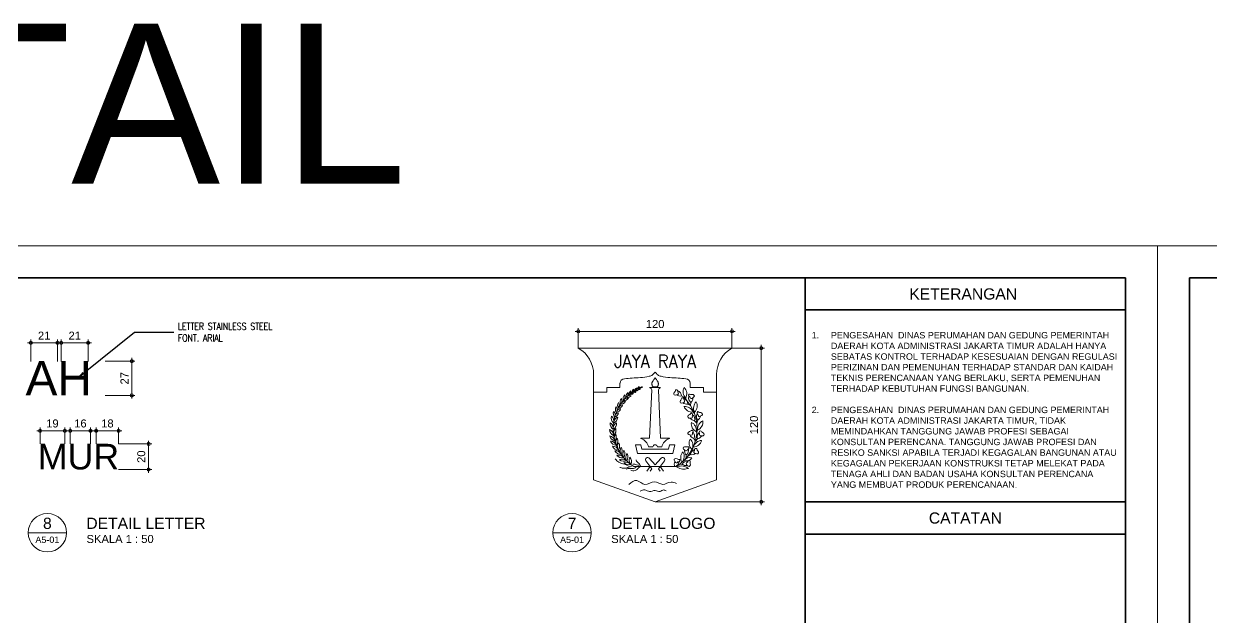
# Model space of a CAD drawing. Header units: millimetres. Extents: x -11 to 1625, y -267 to 180.
# Drawn here: x 1127.8 to 1164.89, y 161.4 to 179.94 of the extents above; entities that cross this region are included whole.
import ezdxf
from ezdxf import colors
from ezdxf.entities.mleader import LeaderData, LeaderLine
from ezdxf.enums import TextEntityAlignment as Align
from ezdxf.math import Vec2, Vec3

# ---------------------------------------------------------------- set-up
doc = ezdxf.new("R2010")
doc.units = ezdxf.units.MM
for name, color, linetype, lineweight in [('ars', 11, 'Continuous', 5), ('GRS KOP', 1, 'Continuous', 35), ('kop', 7, 'Continuous', 20), ('not', 7, 'Continuous', 20), ('pla', 213, 'Continuous', 15), ('TEXT KETERANGAN', 7, 'Continuous', 9), ('u', 6, 'Continuous', 20)]:
    doc.layers.add(name, color=color, linetype=linetype, lineweight=lineweight)
doc.styles.add('ATTR', font='romans.shx', dxfattribs={"width": 0.8, "height": 1.735066})
doc.styles.add('BARU', font='complex.shx')
doc.styles.add('simplek', font='simplex.shx')
doc.styles.get("Standard").update_dxf_attribs({"font": 'ARIALUNI.TTF'})
doc.dimstyles.new('SK 50', dxfattribs={"dimtxt": 0.25, "dimasz": 0.1, "dimexe": 0, "dimexo": 0, "dimgap": 0.1, "dimtad": 1, "dimdec": 0, "dimlfac": 50, "dimzin": 12, "dimdsep": 46, "dimtxsty": 'Standard', "dimblk": 'BULAT', "dimcen": 0.1, "dimclrd": 256, "dimclre": 256, "dimclrt": 256, "dimadec": 0, "dimazin": 3, "dimtfac": 1, "dimtdec": 0, "dimtofl": 0, "dimtmove": 0, "dimatfit": 3, "dimldrblk": 'BULAT', "dimfxl": 0, "dimtolj": 1, "dimtzin": 0, "dimlwd": -1, "dimlwe": -1, "dimarcsym": 0})

# ---------------------------------------------------------------- blocks, each defined once
blk = doc.blocks.new('kop')
at = {"layer": 'GRS KOP'}
for p, q in [((73, 1), (73, 54)), ((83, 1), (83, 54)), ((73, 53), (83, 53)), ((73, 47), (83, 47)), ((73, 46), (83, 46))]:
    blk.add_line(p, q, dxfattribs=at)
blk.add_lwpolyline([(1, 54), (83, 54), (83, 1), (1, 1)], close=True, dxfattribs=at)
at = {"layer": 'kop', "color": 7}
for p, q in [((84, 55), (0, 55)), ((0, 55), (0, 0)), ((84, 55), (84, 0)), ((84, 55), (84, 0))]:
    blk.add_line(p, q, dxfattribs=at)
at = {"layer": 'kop'}
for s, p in [('KETERANGAN ', (78, 53.5)), ('CATATAN', (78, 46.5))]:
    blk.add_text(s, height=0.35, dxfattribs=at).set_placement(p, align=Align.MIDDLE)
at = {"layer": 'kop', "insert": (73.2, 49.875), "char_height": 0.2, "width": 9.6, "attachment_point": 4}
blk.add_mtext('\\pi-0.6,l0.6,t0.6;1.^IPENGESAHAN  DINAS PERUMAHAN DAN GEDUNG PEMERINTAH DAERAH KOTA ADMINISTRASI JAKARTA TIMUR ADALAH HANYA SEBATAS KONTROL TERHADAP KESESUAIAN DENGAN REGULASI PERIZINAN DAN PEMENUHAN TERHADAP STANDAR DAN KAIDAH TEKNIS PERENCANAAN YANG BERLAKU, SERTA PEMENUHAN TERHADAP KEBUTUHAN FUNGSI BANGUNAN.\\P\\P2.^IPENGESAHAN  DINAS PERUMAHAN DAN GEDUNG PEMERINTAH DAERAH KOTA ADMINISTRASI JAKARTA TIMUR, TIDAK MEMINDAHKAN TANGGUNG JAWAB PROFESI SEBAGAI KONSULTAN PERENCANA. TANGGUNG JAWAB PROFESI DAN RESIKO SANKSI APABILA TERJADI KEGAGALAN BANGUNAN ATAU KEGAGALAN PEKERJAAN KONSTRUKSI TETAP MELEKAT PADA TENAGA AHLI DAN BADAN USAHA KONSULTAN PERENCANA YANG MEMBUAT PRODUK PERENCANAAN.', dxfattribs=at)
at = {"layer": 'kop', "style": 'BARU', "flags": 4}
for p, height in [((73.8, 5.4), 0.35), ((80.303, 5.382), 0.25), ((73.8, 4.9), 0.35), ((80.303, 4.882), 0.25), ((73.8, 4.4), 0.35), ((80.303, 4.382), 0.25)]:
    blk.add_attdef('-', p, '', height=height, dxfattribs=at)
at = {"layer": 'kop', "flags": 4}
for tag, p in [('AR-00', (78.057, 2.648)), ('00', (81.238, 2.647))]:
    blk.add_attdef(tag, text='', height=0.35, dxfattribs=at).set_placement(p, align=Align.MIDDLE)
blk = doc.blocks.new('NOTASI RUANG')
at = {"layer": 'not'}
for height, p in [(0.2598, (-0.0112, 0.2998)), (0.1752, (-0.0087, -0.0173))]:
    blk.add_attdef('RUANG', text='', height=height, dxfattribs=at).set_placement(p, align=Align.MIDDLE_CENTER)
blk = doc.blocks.new('Ndtpd')
blk.add_line((0.747, 0), (-0.747, 0))
blk.add_circle((0, 0), 0.747)
at = {"flags": 4}
for tag, height, p in [('NO', 0.5, (0, 0.148)), ('NOLBR', 0.3, (0, -0.398))]:
    blk.add_attdef(tag, text='', height=height, dxfattribs=at).set_placement(p, align=Align.CENTER)
for tag, p, height in [('NDTPD', (1.516, 0.148), 0.5), ('SKALA', (1.523, -0.398), 0.3)]:
    blk.add_attdef(tag, p, '', height=height, dxfattribs=at)
blk = doc.blocks.new('BULAT')
for p, q in [((-1, 0), (1, 0)), ((0, -1), (0, 1))]:
    blk.add_line(p, q)
blk.add_circle((0, 0), 0.5)
blk = doc.blocks.new('*D316')
at = {"layer": 'Defpoints', "color": 0, "ltscale": 0.15}
for p in [(1149.924, 169.806), (1150.841, 169.806), (1147.524, 165.006)]:
    blk.add_point(p, dxfattribs=at)
at = {"layer": 'u', "ltscale": 0.15}
for p, q in [((1149.924, 169.806), (1150.841, 169.806)), ((1150.841, 165.106), (1150.841, 169.706)), ((1147.524, 165.006), (1150.841, 165.006))]:
    blk.add_line(p, q, dxfattribs=at)
at = {"layer": 'u', "ltscale": 0.15, "xscale": 0.1, "yscale": 0.1, "zscale": 0.1}
for p, rotation in [((1150.841, 169.806), 90), ((1150.841, 165.006), 270)]:
    blk.add_blockref('BULAT', p, dxfattribs=dict(at, rotation=rotation))
at = {"layer": 'u', "ltscale": 0.15, "insert": (1150.613, 167.406), "char_height": 0.25, "attachment_point": 5, "rotation": 90}
blk.add_mtext('\\A1;120', dxfattribs=at)
blk = doc.blocks.new('*D317')
at = {"layer": 'Defpoints', "color": 0, "ltscale": 0.15}
for p in [(1149.924, 170.33), (1145.124, 169.806), (1149.924, 169.806)]:
    blk.add_point(p, dxfattribs=at)
at = {"layer": 'u', "ltscale": 0.15}
for p, q in [((1145.124, 169.806), (1145.124, 170.33)), ((1145.224, 170.33), (1149.824, 170.33)), ((1149.924, 169.806), (1149.924, 170.33))]:
    blk.add_line(p, q, dxfattribs=at)
at = {"layer": 'u', "ltscale": 0.15, "xscale": 0.1, "yscale": 0.1, "zscale": 0.1, "rotation": 180}
blk.add_blockref('BULAT', (1145.124, 170.33), dxfattribs=at)
at = {"layer": 'u', "ltscale": 0.15, "xscale": 0.1, "yscale": 0.1, "zscale": 0.1}
blk.add_blockref('BULAT', (1149.924, 170.33), dxfattribs=at)
at = {"layer": 'u', "ltscale": 0.15, "insert": (1147.524, 170.558), "char_height": 0.25, "attachment_point": 5}
blk.add_mtext('\\A1;120', dxfattribs=at)
blk = doc.blocks.new('LOGO')
at = {"layer": 'ars'}
for p, q in [((0.517, 1.844), (0.468, 1.873)), ((0.542, 1.836), (0.55, 1.808)), ((0.628, 1.702), (0.579, 1.731)), ((0.628, 1.702), (0.633, 1.759)), ((0.671, 1.589), (0.693, 1.567)), ((0.697, 1.587), (0.697, 1.558)), ((0.737, 1.391), (0.699, 1.434)), ((0.737, 1.391), (0.754, 1.446)), ((0.752, 1.27), (0.741, 1.243)), ((0.712, 1.072), (0.684, 1.122)), ((0.712, 1.072), (0.748, 1.117)), ((0.73, 1.241), (0.739, 1.21)), ((0.423, 0.658), (0.48, 0.664)), ((0.549, 0.774), (0.548, 0.831)), ((0.578, 0.809), (0.628, 0.837))]:
    blk.add_line(p, q, dxfattribs=at)
for centre, radius, start, end in [((0.045, 1.292), 0.788, 114.0856, 237.6325), ((-0.472, 1.824), 0.0949, 133.8416, 198.303), ((-0.627, 1.863), 0.0949, 313.8416, 18.303), ((-0.425, 1.868), 0.0854, 126.6239, 191.0853), ((-0.56, 1.921), 0.0854, 306.6239, 11.0853), ((-0.391, 1.908), 0.0683, 123.961, 188.4223), ((-0.496, 1.955), 0.0683, 303.961, 8.4223), ((-0.408, 1.851), 0.0683, 72.2414, 136.7027), ((-0.437, 1.963), 0.0683, 252.2414, 316.7027), ((-0.443, 1.994), 0.0683, 297.7406, 2.2019), ((-0.343, 1.936), 0.0683, 117.7406, 182.2019), ((-0.367, 1.882), 0.0683, 66.021, 130.4823), ((-0.384, 1.996), 0.0683, 246.021, 310.4823), ((-0.307, 1.964), 0.0546, 113.4007, 177.862), ((-0.383, 2.017), 0.0546, 293.4007, 357.862), ((-0.329, 1.922), 0.0546, 61.6811, 126.1424), ((-0.335, 2.015), 0.0546, 241.6811, 306.1424), ((-0.337, 2.042), 0.0546, 293.4007, 357.862), ((-0.26, 1.99), 0.0546, 113.4007, 177.862), ((-0.283, 1.948), 0.0546, 61.6811, 126.1424), ((-0.289, 2.04), 0.0546, 241.6811, 306.1424), ((-0.268, 2.065), 0.0546, 260.9368, 325.3982), ((-0.232, 1.98), 0.0546, 80.9368, 145.3982), ((0.446, 1.99), 0.119, 235.5154, 280.6207), ((0.369, 1.87), 0.0986, 1.4248, 71.624), ((0.649, 1.947), 0.154, 151.1819, 225.9956), ((0.406, 1.911), 0.154, 331.1819, 45.9956), ((-0.609, 1.637), 0.0949, 150.2996, 214.761), ((-0.769, 1.63), 0.0949, 330.2996, 34.761), ((-0.571, 1.706), 0.0949, 145.7989, 210.2603), ((-0.731, 1.711), 0.0949, 325.7989, 30.2603), ((-0.659, 1.752), 0.0949, 274.0793, 338.5407), ((-0.564, 1.623), 0.0949, 94.0793, 158.5407), ((-0.524, 1.767), 0.0949, 139.3679, 203.8292), ((-0.682, 1.791), 0.0949, 319.3679, 23.8292), ((-0.527, 1.684), 0.0949, 87.6483, 152.1096), ((-0.607, 1.824), 0.0949, 267.6483, 332.1096), ((-0.483, 1.742), 0.0949, 82.122, 146.5834), ((-0.549, 1.888), 0.0949, 262.122, 326.5834), ((-0.444, 1.796), 0.0854, 74.9043, 139.3657), ((-0.487, 1.934), 0.0854, 254.9043, 319.3657), ((-0.045, 1.292), 0.788, 302.3675, 44.4851), ((0.557, 1.848), 0.119, 235.5154, 280.6207), ((0.48, 1.729), 0.0986, 1.4248, 71.624), ((0.526, 1.534), 0.154, 20.9123, 95.7261), ((0.655, 1.743), 0.154, 200.9123, 275.7261), ((0.692, 1.837), 0.0986, 162.5946, 232.7938), ((0.551, 1.845), 0.119, 313.598, 358.7033), ((0.834, 1.659), 0.154, 133.1999, 208.0136), ((0.592, 1.7), 0.154, 313.1999, 28.0136), ((-0.658, 1.485), 0.119, 164.619, 229.0804), ((-0.85, 1.427), 0.119, 344.619, 49.0804), ((-0.646, 1.566), 0.0949, 158.8649, 223.3262), ((-0.782, 1.504), 0.119, 292.8994, 357.3608), ((-0.618, 1.39), 0.119, 112.8994, 177.3608), ((-0.803, 1.535), 0.0949, 338.8649, 43.3262), ((-0.743, 1.591), 0.0949, 287.1453, 351.6066), ((-0.621, 1.487), 0.0949, 107.1453, 171.6066), ((-0.596, 1.556), 0.0949, 98.58, 163.0414), ((-0.701, 1.677), 0.0949, 278.58, 343.0414), ((0.715, 1.552), 0.119, 217.2288, 262.3342), ((0.605, 1.463), 0.0986, 343.1383, 53.3375), ((0.829, 1.509), 0.0986, 150.0679, 220.2671), ((0.692, 1.548), 0.119, 301.0712, 346.1766), ((-0.853, 1.172), 0.119, 2.2926, 66.7539), ((-0.688, 1.285), 0.119, 182.2926, 246.7539), ((-0.678, 1.383), 0.119, 172.3995, 236.8608), ((-0.86, 1.3), 0.119, 352.3995, 56.8608), ((-0.625, 1.295), 0.119, 120.6799, 185.1412), ((-0.803, 1.386), 0.119, 300.6799, 5.1412), ((-0.62, 1.207), 0.119, 130.573, 195.0343), ((-0.812, 1.266), 0.119, 310.573, 15.0343), ((0.793, 1.382), 0.154, 171.1641, 245.9779), ((0.577, 1.265), 0.154, 351.1641, 65.9779), ((0.905, 1.292), 0.154, 113.3027, 188.1164), ((0.691, 1.412), 0.154, 293.3027, 8.1164), ((-0.829, 1.05), 0.119, 12.6628, 77.1241), ((-0.686, 1.192), 0.119, 192.6628, 257.1241), ((-0.676, 1.117), 0.119, 200.2151, 264.6765), ((-0.798, 0.958), 0.119, 20.2151, 84.6765), ((-0.606, 1.127), 0.119, 140.9432, 205.4045), ((-0.805, 1.151), 0.119, 320.9432, 25.4045), ((-0.579, 1.05), 0.119, 140.9432, 205.4045), ((-0.779, 1.074), 0.119, 320.9432, 25.4045), ((0.756, 1.04), 0.154, 153.0891, 227.9029), ((0.723, 1.235), 0.119, 205.6201, 250.7254), ((0.515, 0.996), 0.154, 333.0891, 47.9029), ((0.597, 1.169), 0.0986, 331.5296, 41.7288), ((0.674, 1.124), 0.154, 271.02, 345.8338), ((0.826, 0.931), 0.154, 91.02, 165.8338), ((0.841, 1.148), 0.0986, 128.2781, 198.4773), ((0.729, 1.234), 0.119, 279.2815, 324.3868), ((-0.649, 1.035), 0.119, 206.1601, 270.6214), ((-0.754, 0.864), 0.119, 26.1601, 90.6214), ((-0.609, 0.961), 0.119, 208.508, 272.9693), ((-0.708, 0.786), 0.119, 28.508, 92.9693), ((-0.546, 0.978), 0.119, 146.9028, 211.3642), ((-0.747, 0.981), 0.119, 326.9028, 31.3642), ((-0.502, 0.904), 0.119, 146.6953, 211.1566), ((-0.702, 0.908), 0.119, 326.6953, 31.1566), ((-0.454, 0.842), 0.119, 144.8635, 209.3249), ((-0.655, 0.853), 0.119, 324.8635, 29.3249), ((-0.4, 0.784), 0.119, 144.4903, 208.9516), ((-0.6, 0.795), 0.119, 324.4903, 28.9516), ((0.606, 0.781), 0.154, 137.1076, 211.9214), ((0.361, 0.805), 0.154, 317.1076, 31.9214), ((0.636, 0.911), 0.119, 176.9872, 222.0926), ((0.494, 0.914), 0.0986, 302.8967, 13.0959), ((0.726, 0.831), 0.0986, 106.5818, 176.781), ((0.653, 0.953), 0.119, 257.5851, 302.6905), ((-0.649, 0.708), 0.119, 40.0311, 104.4924), ((-0.587, 0.899), 0.119, 220.0311, 284.4924), ((-0.581, 0.637), 0.119, 49.2006, 113.662), ((-0.551, 0.835), 0.119, 229.2006, 293.662), ((-0.514, 0.58), 0.119, 44.4223, 108.8836), ((-0.468, 0.775), 0.119, 224.4223, 288.8836), ((-0.339, 0.74), 0.119, 156.1803, 220.6416), ((-0.538, 0.711), 0.119, 336.1803, 40.6416), ((0.568, 0.62), 0.0986, 83.4432, 153.6424), ((0.549, 0.76), 0.119, 234.4466, 279.5519), ((0.611, 0.665), 0.119, 69.8962, 144.7099), ((0.555, 0.846), 0.119, 249.8962, 324.7099)]:
    blk.add_arc(centre, radius, start, end, dxfattribs=at)
at = {"layer": 'ars', "color": 11}
for centre, radius, start, end in [((0.458, 0.671), 0.119, 158.8696, 203.9749), ((0.324, 0.718), 0.0986, 284.779, 354.9783), ((0.36, 0.653), 0.0311, 270, 302.3675)]:
    blk.add_arc(centre, radius, start, end, dxfattribs=at)
at = {"layer": 'ars'}
for points, start_tangent, end_tangent in [([(0.401, 1.945), (0.411, 1.911), (0.379, 1.892), (0.339, 1.891), (0.332, 1.923), (0.358, 1.964), (0.368, 1.985), (0.4, 1.967), (0.401, 1.945)], (0.714442, -0.699695), (0.714442, -0.699695)), ([(0.613, 1.856), (0.635, 1.828), (0.67, 1.842), (0.694, 1.874), (0.672, 1.899), (0.623, 1.901), (0.6, 1.906), (0.596, 1.869), (0.613, 1.856)], (0.149901, -0.988701), (0.149901, -0.988701)), ([(0.512, 1.803), (0.521, 1.77), (0.489, 1.75), (0.449, 1.749), (0.442, 1.781), (0.468, 1.822), (0.478, 1.843), (0.511, 1.825), (0.512, 1.803)], (0.714442, -0.699695), (0.714442, -0.699695)), ([(0.658, 1.524), (0.657, 1.489), (0.62, 1.48), (0.582, 1.492), (0.585, 1.525), (0.623, 1.555), (0.639, 1.572), (0.664, 1.545), (0.658, 1.524)], (0.458819, -0.88853), (0.458819, -0.88853)), ([(0.756, 1.544), (0.771, 1.512), (0.808, 1.519), (0.839, 1.545), (0.822, 1.574), (0.776, 1.587), (0.754, 1.596), (0.742, 1.561), (0.756, 1.544)], (-0.068112, -0.997678), (-0.068112, -0.997678)), ([(0.662, 1.218), (0.653, 1.184), (0.616, 1.183), (0.58, 1.202), (0.59, 1.233), (0.633, 1.256), (0.652, 1.269), (0.672, 1.237), (0.662, 1.218)], (0.270637, -0.962681), (0.270637, -0.962681)), ([(0.786, 1.207), (0.789, 1.172), (0.826, 1.165), (0.863, 1.177), (0.859, 1.21), (0.821, 1.24), (0.804, 1.256), (0.779, 1.228), (0.786, 1.207)], (-0.433585, -0.901113), (-0.433585, -0.901113)), ([(0.575, 0.926), (0.551, 0.9), (0.517, 0.917), (0.496, 0.951), (0.519, 0.974), (0.568, 0.973), (0.591, 0.975), (0.593, 0.938), (0.575, 0.926)], (-0.223771, -0.974642), (-0.223771, -0.974642)), ([(0.697, 0.907), (0.686, 0.873), (0.718, 0.853), (0.757, 0.85), (0.765, 0.882), (0.741, 0.924), (0.732, 0.946), (0.698, 0.929), (0.697, 0.907)], (-0.735998, -0.676983), (-0.735998, -0.676983)), ([(0.404, 0.705), (0.373, 0.687), (0.347, 0.714), (0.336, 0.752), (0.366, 0.767), (0.412, 0.751), (0.435, 0.746), (0.425, 0.71), (0.404, 0.705)], (-0.515761, -0.856733), (-0.515761, -0.856733)), ([(0.571, 0.701), (0.548, 0.674), (0.569, 0.643), (0.604, 0.625), (0.624, 0.652), (0.618, 0.7), (0.618, 0.723), (0.581, 0.72), (0.571, 0.701)], (-0.942817, -0.33331), (-0.942817, -0.33331))]:
    blk.add_spline(points, degree=3, dxfattribs=dict(at, start_tangent=start_tangent, end_tangent=end_tangent))
for points in [[(0.369, 0.622), (0.418, 0.631), (0.518, 0.627), (0.592, 0.592)], [(0.369, 0.622), (0.414, 0.6), (0.512, 0.577), (0.592, 0.592)]]:
    blk.add_spline(points, degree=3, dxfattribs=at)
at = {"layer": 'kop', "color": 5}
for p, q in [((1.36, 2.72), (-1.36, 2.72)), ((-1.088, 2.254), (-1.088, 0.389)), ((1.088, 2.254), (1.088, 0.389)), ((-1.088, 1.943), (-0.855, 1.943)), ((-0.855, 2.021), (-0.855, 1.943)), ((-0.855, 2.021), (-0.622, 2.021)), ((-0.622, 2.098), (-0.622, 2.021)), ((0.622, 2.098), (0.622, 2.021)), ((0.855, 2.021), (0.622, 2.021)), ((0.855, 2.021), (0.855, 1.943)), ((1.088, 1.943), (0.855, 1.943)), ((-0.058, 0.583), (-0.163, 0.723)), ((0, 0.653), (-0.101, 0.769)), ((0, 0.653), (0.101, 0.769)), ((0.058, 0.583), (0.163, 0.723)), ((-0.058, 0.583), (-0.087, 0.544)), ((0.058, 0.583), (0.087, 0.544)), ((-1.088, 0.389), (0, 0)), ((0, 0), (1.088, 0.389))]:
    blk.add_line(p, q, dxfattribs=at)
at = {"layer": 'kop', "color": 7}
for p, q in [((-0.097, 2.021), (0.097, 2.021)), ((-0.058, 1.982), (-0.097, 1.127)), ((-0.039, 2.036), (0.039, 2.036)), ((0.058, 1.982), (0.097, 1.127)), ((-0.254, 1.127), (-0.254, 1.123)), ((-0.254, 1.127), (-0.097, 1.127)), ((-0.254, 1.123), (-0.245, 1.123)), ((0.097, 1.127), (0.254, 1.127)), ((0.245, 1.123), (0.254, 1.123)), ((0.254, 1.127), (0.254, 1.123)), ((-0.35, 1.01), (-0.254, 1.01)), ((-0.35, 1.01), (-0.311, 0.855)), ((-0.311, 0.855), (0.311, 0.855)), ((-0.254, 1.01), (-0.234, 0.933)), ((-0.234, 0.933), (0.234, 0.933)), ((-0.117, 0.971), (-0.039, 0.971)), ((0.039, 0.971), (0.117, 0.971)), ((0.234, 0.933), (0.254, 1.01)), ((0.254, 1.01), (0.35, 1.01)), ((0.311, 0.855), (0.35, 1.01))]:
    blk.add_line(p, q, dxfattribs=at)
for points in [[(-0.039, 2.036), (-0.043, 2.042), (-0.047, 2.048), (-0.05, 2.054), (-0.052, 2.059), (-0.054, 2.065), (-0.055, 2.07), (-0.056, 2.075), (-0.057, 2.079), (-0.057, 2.084), (-0.057, 2.089), (-0.057, 2.094), (-0.056, 2.099), (-0.056, 2.104), (-0.054, 2.109), (-0.053, 2.114), (-0.051, 2.119), (-0.048, 2.124), (-0.045, 2.13), (-0.041, 2.136), (-0.036, 2.143), (-0.03, 2.152), (-0.022, 2.163), (-0.012, 2.176), (0, 2.192)], [(0.039, 2.036), (0.043, 2.042), (0.047, 2.048), (0.05, 2.054), (0.052, 2.059), (0.054, 2.065), (0.055, 2.07), (0.056, 2.075), (0.057, 2.079), (0.057, 2.084), (0.057, 2.089), (0.057, 2.094), (0.056, 2.099), (0.056, 2.104), (0.054, 2.109), (0.053, 2.114), (0.051, 2.119), (0.048, 2.124), (0.045, 2.13), (0.041, 2.136), (0.036, 2.143), (0.03, 2.152), (0.022, 2.163), (0.012, 2.176), (0, 2.192)]]:
    blk.add_lwpolyline(points, dxfattribs=at)
at = {"layer": 'kop', "color": 1}
blk.add_lwpolyline([(-0.36, 0.622), (0.36, 0.622)], close=True, dxfattribs=at)
at = {"layer": 'kop', "color": 5}
for points in [[(-0.087, 0.622), (-0.146, 0.544)], [(0.087, 0.622), (0.146, 0.544)]]:
    blk.add_lwpolyline(points, dxfattribs=at)
for centre, radius, start, end in [((-1.624, 2.254), 0.536, 0, 60.5129), ((1.624, 2.254), 0.536, 119.4871, 180), ((-0.544, 2.098), 0.0777, 90, 180), ((0.544, 2.098), 0.0777, 0, 90), ((-0.132, 0.746), 0.0389, 36.8699, 216.8699), ((0.132, 0.746), 0.0389, 323.1301, 143.1301)]:
    blk.add_arc(centre, radius, start, end, dxfattribs=at)
at = {"layer": 'kop', "color": 7}
for centre, radius, start, end in [((-0.111, 1.967), 0.055, 15, 75), ((0.111, 1.967), 0.055, 105, 165), ((-0.342, 0.911), 0.233, 15, 65.3894), ((0.342, 0.911), 0.233, 114.6106, 165), ((0, 0.971), 0.0389, 0, 180)]:
    blk.add_arc(centre, radius, start, end, dxfattribs=at)
at = {"layer": 'kop', "color": 1}
blk.add_arc((-0.36, 0.653), 0.0311, 237.6325, 270, dxfattribs=at)
at = {"layer": 'kop', "color": 5}
for points in [[(0, 2.293), (-0.045, 2.247), (-0.106, 2.221), (-0.262, 2.199), (-0.406, 2.19), (-0.544, 2.176)], [(0, 2.293), (0.045, 2.247), (0.106, 2.221), (0.262, 2.199), (0.406, 2.19), (0.544, 2.176)], [(-0.451, 0.661), (-0.484, 0.649), (-0.545, 0.664), (-0.641, 0.7), (-0.707, 0.76)], [(-0.277, 0.648), (-0.331, 0.652), (-0.357, 0.666), (-0.397, 0.666)], [(-0.253, 0.622), (-0.278, 0.671), (-0.331, 0.718), (-0.338, 0.741)], [(-0.421, 0.623), (-0.464, 0.616), (-0.502, 0.6), (-0.566, 0.595), (-0.627, 0.61)], [(-0.337, 0.612), (-0.367, 0.594), (-0.43, 0.587), (-0.484, 0.587), (-0.511, 0.58)], [(-0.253, 0.622), (-0.293, 0.6), (-0.315, 0.577), (-0.396, 0.548), (-0.431, 0.557)], [(-0.467, 0.304), (-0.323, 0.376), (-0.18, 0.304), (-0.011, 0.355), (0.138, 0.309), (0.281, 0.35), (0.378, 0.325)], [(-0.263, 0.188), (-0.185, 0.211), (-0.098, 0.182), (-0.001, 0.2), (0.087, 0.183), (0.149, 0.209), (0.197, 0.192)]]:
    blk.add_spline(points, degree=3, dxfattribs=at)
at = {"layer": 'kop', "color": 5, "style": 'BARU', "width": 0.9}
blk.add_text('JAYA RAYA', height=0.2331, dxfattribs=at).set_placement((0, 2.487), align=Align.MIDDLE)
blk = doc.blocks.new('*D318')
at = {"layer": 'Defpoints', "color": 0, "ltscale": 0.15}
for p in [(1129.815, 169.972), (1128.977, 169.39), (1129.815, 169.39)]:
    blk.add_point(p, dxfattribs=at)
at = {"layer": 'u', "ltscale": 0.15}
for p, q in [((1128.977, 169.39), (1128.977, 169.972)), ((1129.077, 169.972), (1129.715, 169.972)), ((1129.815, 169.39), (1129.815, 169.972))]:
    blk.add_line(p, q, dxfattribs=at)
at = {"layer": 'u', "ltscale": 0.15, "xscale": 0.1, "yscale": 0.1, "zscale": 0.1, "rotation": 180}
blk.add_blockref('BULAT', (1128.977, 169.972), dxfattribs=at)
at = {"layer": 'u', "ltscale": 0.15, "xscale": 0.1, "yscale": 0.1, "zscale": 0.1}
blk.add_blockref('BULAT', (1129.815, 169.972), dxfattribs=at)
at = {"layer": 'u', "ltscale": 0.15, "insert": (1129.396, 170.197), "char_height": 0.25, "attachment_point": 5}
blk.add_mtext('\\A1;21', dxfattribs=at)
blk = doc.blocks.new('*D319')
at = {"layer": 'Defpoints', "color": 0, "ltscale": 0.15}
for p in [(1130.351, 169.4), (1130.351, 168.33), (1131.176, 168.33)]:
    blk.add_point(p, dxfattribs=at)
at = {"layer": 'u', "ltscale": 0.15}
for p, q in [((1130.351, 169.4), (1131.176, 169.4)), ((1131.176, 169.3), (1131.176, 168.43)), ((1130.351, 168.33), (1131.176, 168.33))]:
    blk.add_line(p, q, dxfattribs=at)
at = {"layer": 'u', "ltscale": 0.15, "xscale": 0.1, "yscale": 0.1, "zscale": 0.1}
for p, rotation in [((1131.176, 169.4), 90), ((1131.176, 168.33), 270)]:
    blk.add_blockref('BULAT', p, dxfattribs=dict(at, rotation=rotation))
at = {"layer": 'u', "ltscale": 0.15, "insert": (1130.95, 168.865), "char_height": 0.25, "attachment_point": 5, "rotation": 90}
blk.add_mtext('\\A1;27', dxfattribs=at)
blk = doc.blocks.new('*D320')
at = {"layer": 'Defpoints', "color": 0, "ltscale": 0.15}
for p in [(1128.86, 169.972), (1128.022, 169.39), (1128.86, 169.39)]:
    blk.add_point(p, dxfattribs=at)
at = {"layer": 'u', "ltscale": 0.15}
for p, q in [((1128.022, 169.39), (1128.022, 169.972)), ((1128.122, 169.972), (1128.76, 169.972)), ((1128.86, 169.39), (1128.86, 169.972))]:
    blk.add_line(p, q, dxfattribs=at)
at = {"layer": 'u', "ltscale": 0.15, "xscale": 0.1, "yscale": 0.1, "zscale": 0.1, "rotation": 180}
blk.add_blockref('BULAT', (1128.022, 169.972), dxfattribs=at)
at = {"layer": 'u', "ltscale": 0.15, "xscale": 0.1, "yscale": 0.1, "zscale": 0.1}
blk.add_blockref('BULAT', (1128.86, 169.972), dxfattribs=at)
at = {"layer": 'u', "ltscale": 0.15, "insert": (1128.441, 170.197), "char_height": 0.25, "attachment_point": 5}
blk.add_mtext('\\A1;21', dxfattribs=at)
blk = doc.blocks.new('*D321')
at = {"layer": 'Defpoints', "color": 0, "ltscale": 0.15}
for p in [(1130.767, 166.815), (1130.767, 166.016), (1131.703, 166.016)]:
    blk.add_point(p, dxfattribs=at)
at = {"layer": 'u', "ltscale": 0.15}
for p, q in [((1130.767, 166.815), (1131.703, 166.815)), ((1131.703, 166.715), (1131.703, 166.116)), ((1130.767, 166.016), (1131.703, 166.016))]:
    blk.add_line(p, q, dxfattribs=at)
at = {"layer": 'u', "ltscale": 0.15, "xscale": 0.1, "yscale": 0.1, "zscale": 0.1}
for p, rotation in [((1131.703, 166.815), 90), ((1131.703, 166.016), 270)]:
    blk.add_blockref('BULAT', p, dxfattribs=dict(at, rotation=rotation))
at = {"layer": 'u', "ltscale": 0.15, "insert": (1131.475, 166.416), "char_height": 0.25, "attachment_point": 5, "rotation": 90}
blk.add_mtext('\\A1;20', dxfattribs=at)
blk = doc.blocks.new('*D322')
at = {"layer": 'Defpoints', "color": 0, "ltscale": 0.15}
for p in [(1129.084, 167.224), (1128.312, 166.815), (1129.084, 166.815)]:
    blk.add_point(p, dxfattribs=at)
at = {"layer": 'u', "ltscale": 0.15}
for p, q in [((1128.312, 166.815), (1128.312, 167.224)), ((1128.412, 167.224), (1128.984, 167.224)), ((1129.084, 166.815), (1129.084, 167.224))]:
    blk.add_line(p, q, dxfattribs=at)
at = {"layer": 'u', "ltscale": 0.15, "xscale": 0.1, "yscale": 0.1, "zscale": 0.1, "rotation": 180}
blk.add_blockref('BULAT', (1128.312, 167.224), dxfattribs=at)
at = {"layer": 'u', "ltscale": 0.15, "xscale": 0.1, "yscale": 0.1, "zscale": 0.1}
blk.add_blockref('BULAT', (1129.084, 167.224), dxfattribs=at)
at = {"layer": 'u', "ltscale": 0.15, "insert": (1128.698, 167.452), "char_height": 0.25, "attachment_point": 5}
blk.add_mtext('\\A1;19', dxfattribs=at)
blk = doc.blocks.new('*D323')
at = {"layer": 'Defpoints', "color": 0, "ltscale": 0.15}
for p in [(1129.887, 167.224), (1129.258, 166.815), (1129.887, 166.815)]:
    blk.add_point(p, dxfattribs=at)
at = {"layer": 'u', "ltscale": 0.15}
for p, q in [((1129.258, 166.815), (1129.258, 167.224)), ((1129.358, 167.224), (1129.787, 167.224)), ((1129.887, 166.815), (1129.887, 167.224))]:
    blk.add_line(p, q, dxfattribs=at)
at = {"layer": 'u', "ltscale": 0.15, "xscale": 0.1, "yscale": 0.1, "zscale": 0.1, "rotation": 180}
blk.add_blockref('BULAT', (1129.258, 167.224), dxfattribs=at)
at = {"layer": 'u', "ltscale": 0.15, "xscale": 0.1, "yscale": 0.1, "zscale": 0.1}
blk.add_blockref('BULAT', (1129.887, 167.224), dxfattribs=at)
at = {"layer": 'u', "ltscale": 0.15, "insert": (1129.573, 167.452), "char_height": 0.25, "attachment_point": 5}
blk.add_mtext('\\A1;16', dxfattribs=at)
blk = doc.blocks.new('*D324')
at = {"layer": 'Defpoints', "color": 0, "ltscale": 0.15}
for p in [(1130.767, 167.224), (1130.065, 166.815), (1130.767, 166.815)]:
    blk.add_point(p, dxfattribs=at)
at = {"layer": 'u', "ltscale": 0.15}
for p, q in [((1130.065, 166.815), (1130.065, 167.224)), ((1130.165, 167.224), (1130.667, 167.224)), ((1130.767, 166.815), (1130.767, 167.224))]:
    blk.add_line(p, q, dxfattribs=at)
at = {"layer": 'u', "ltscale": 0.15, "xscale": 0.1, "yscale": 0.1, "zscale": 0.1, "rotation": 180}
blk.add_blockref('BULAT', (1130.065, 167.224), dxfattribs=at)
at = {"layer": 'u', "ltscale": 0.15, "xscale": 0.1, "yscale": 0.1, "zscale": 0.1}
blk.add_blockref('BULAT', (1130.767, 167.224), dxfattribs=at)
at = {"layer": 'u', "ltscale": 0.15, "insert": (1130.416, 167.452), "char_height": 0.25, "attachment_point": 5}
blk.add_mtext('\\A1;18', dxfattribs=at)

msp = doc.modelspace()

# ---------------------------------------------------------------- block references
ref = msp.add_blockref('NOTASI RUANG', (1129.1540149, 167.5138842), dxfattribs=dict(xscale=4.509310364006152, yscale=4.509310364006152, zscale=4.509310364006152))
ref.add_attrib('RUANG', 'AH ', dxfattribs={"layer": 'not', "height": 1.06957715}).set_placement((1129.103632, 168.8657187), align=Align.MIDDLE_CENTER)
ref = msp.add_blockref('NOTASI RUANG', (1129.562104, 165.0654323), dxfattribs=dict(xscale=4.509310364006152, yscale=4.509310364006152, zscale=4.509310364006152))
ref.add_attrib('RUANG', 'MUR', dxfattribs={"layer": 'not', "height": 0.8}).set_placement((1129.511721, 166.4172668), align=Align.MIDDLE_CENTER)
at = {"layer": 'kop'}
for p in [(1079.214162, 117.9999999), (1163.2141612, 117.9999999)]:
    msp.add_blockref('kop', p, dxfattribs=at)
at = {"layer": 'not'}
ref = msp.add_blockref('Ndtpd', (1128.5409635, 164.0401279), dxfattribs=dict(at, xscale=0.803212851405533, yscale=0.803212851405533, zscale=0.803212851405533))
ref.add_attrib('NO', '8', dxfattribs={"layer": '0', "height": 0.35, "flags": 4}).set_placement((1128.5406363, 164.1586538), align=Align.CENTER)
ref.add_attrib('NDTPD', 'DETAIL LETTER', (1129.7586482, 164.1586538), dxfattribs={"layer": '0', "height": 0.35, "flags": 4})
ref.add_attrib('NOLBR', 'A5-01', dxfattribs={"layer": '0', "height": 0.2, "flags": 4}).set_placement((1128.5406363, 163.720158), align=Align.CENTER)
ref.add_attrib('SKALA', 'SKALA 1 : 50', (1129.7644482, 163.720158), dxfattribs={"layer": '0', "height": 0.25, "flags": 4})
ref = msp.add_blockref('Ndtpd', (1144.9294054, 164.0401279), dxfattribs=dict(at, xscale=0.803212851405533, yscale=0.803212851405533, zscale=0.803212851405533))
ref.add_attrib('NO', '7', dxfattribs={"layer": '0', "height": 0.35, "flags": 4}).set_placement((1144.9290782, 164.1586538), align=Align.CENTER)
ref.add_attrib('NDTPD', 'DETAIL LOGO', (1146.14709, 164.1586538), dxfattribs={"layer": '0', "height": 0.35, "flags": 4})
ref.add_attrib('NOLBR', 'A5-01', dxfattribs={"layer": '0', "height": 0.2, "flags": 4}).set_placement((1144.9290782, 163.720158), align=Align.CENTER)
ref.add_attrib('SKALA', 'SKALA 1 : 50', (1146.1528901, 163.720158), dxfattribs={"layer": '0', "height": 0.25, "flags": 4})
at = {"layer": 'pla', "xscale": 1.764705882347064, "yscale": 1.764705882347064, "zscale": 1.764705882347064}
msp.add_blockref('LOGO', (1147.5242316, 165.0062548), dxfattribs=at)

# ---------------------------------------------------------------- texts
at = {"layer": 'not', "insert": (1121.214162, 174.8690699), "char_height": 5, "attachment_point": 7, "style": 'simplek'}
msp.add_mtext('\\pi-18.324;{\\f@Arial Unicode MS|b0|i0|c0|p34;A5. DETAIL}', dxfattribs=at)

# ---------------------------------------------------------------- dimensions: what is measured, and where the dimension line sits
at = {"layer": 'u', "ltscale": 0.15}
for base, p1, p2, picture, middle in [((1149.9242316, 170.3298981), (1145.1242316, 169.8062548), (1149.9242316, 169.8062548), '*D317', (1147.5242316, 170.5576266)), ((1128.8596745, 169.9715847), (1128.022267, 169.3901732), (1128.8596745, 169.3901732), '*D320', (1128.4409708, 170.1971816)), ((1129.8147963, 169.9715847), (1128.9773888, 169.3901732), (1129.8147963, 169.3901732), '*D318', (1129.3960925, 170.1971816)), ((1129.084345, 167.2243495), (1128.3118029, 166.8153764), (1129.084345, 166.8153764), '*D322', (1128.6980739, 167.452078)), ((1129.8871805, 167.2243495), (1129.2579993, 166.8153764), (1129.8871805, 166.8153764), '*D323', (1129.5725899, 167.452078)), ((1130.7674321, 167.2243495), (1130.0645989, 166.8153764), (1130.7674321, 166.8153764), '*D324', (1130.4160155, 167.452078))]:
    dim = msp.add_linear_dim(base=base, p1=p1, p2=p2, dimstyle='SK 50', override={"dimlfac": 25}, dxfattribs=at)
    dim.commit()
    dim.dimension.update_dxf_attribs({"geometry": picture, "text_midpoint": middle})
for base, p1, p2, picture, middle in [((1150.840712, 169.8062548), (1147.5242316, 165.0062548), (1149.9242316, 169.8062548), '*D316', (1150.6129835, 167.4062548)), ((1131.1755212, 168.330228), (1130.350748, 169.399558), (1130.350748, 168.330228), '*D319', (1130.9499243, 168.864893)), ((1131.702945, 166.0157545), (1130.7674321, 166.8153764), (1130.7674321, 166.0157545), '*D321', (1131.4752165, 166.4155654))]:
    dim = msp.add_linear_dim(base=base, p1=p1, p2=p2, angle=90, dimstyle='SK 50', override={"dimlfac": 25}, dxfattribs=at)
    dim.commit()
    dim.dimension.update_dxf_attribs({"geometry": picture, "text_midpoint": middle})

# ---------------------------------------------------------------- leaders
at = {"layer": 'TEXT KETERANGAN'}
ml = msp.add_multileader_mtext('Standard', dxfattribs=at)
ml.set_content('{\\C90;LETTER STAINLESS STEEL\\PFONT. ARIAL}', color=256, style='ATTR')
ml.set_leader_properties()
ml.build(insert=Vec2(0, 0))
ml.multileader.update_dxf_attribs({"text_left_attachment_type": 2, "text_right_attachment_type": 2, "dogleg_length": 2.367, "arrow_head_size": 0.2637542})
ctx = ml.context
ctx.base_point, ctx.char_height, ctx.arrow_head_size, ctx.landing_gap_size, ctx.plane_origin = Vec3(1132.4867706, 170.3030444), 0.219795203, 0.2637542, 0.1318771, Vec3(1133.5329118, 167.9607586)
ctx.left_attachment, ctx.right_attachment = 2, 2
notes = []
notes.append((ctx, [(0, (1, 1, 0), (1131.266827, 170.3030444), (1, 0), 1.2199436, [(0, [(1129.463445, 168.864893)], 0, [])])]))
ctx.mtext.insert, ctx.mtext.flow_direction = Vec3(1132.6186477, 170.5961047), 5
for ctx, leaders in notes:
    for number, flags, end, landing, length, lines in leaders:
        leader = LeaderData()
        leader.index, (leader.has_last_leader_line, leader.has_dogleg_vector, leader.attachment_direction) = number, flags
        leader.last_leader_point, leader.dogleg_vector, leader.dogleg_length = Vec3(end), Vec3(landing), length
        for number, points, colour, breaks in lines:
            line = LeaderLine()
            line.index, line.vertices, line.color, line.breaks = number, Vec3.list(points), colors.encode_raw_color(colour), breaks
            leader.lines.append(line)
        ctx.leaders.append(leader)

doc.saveas('drawing.dxf')
